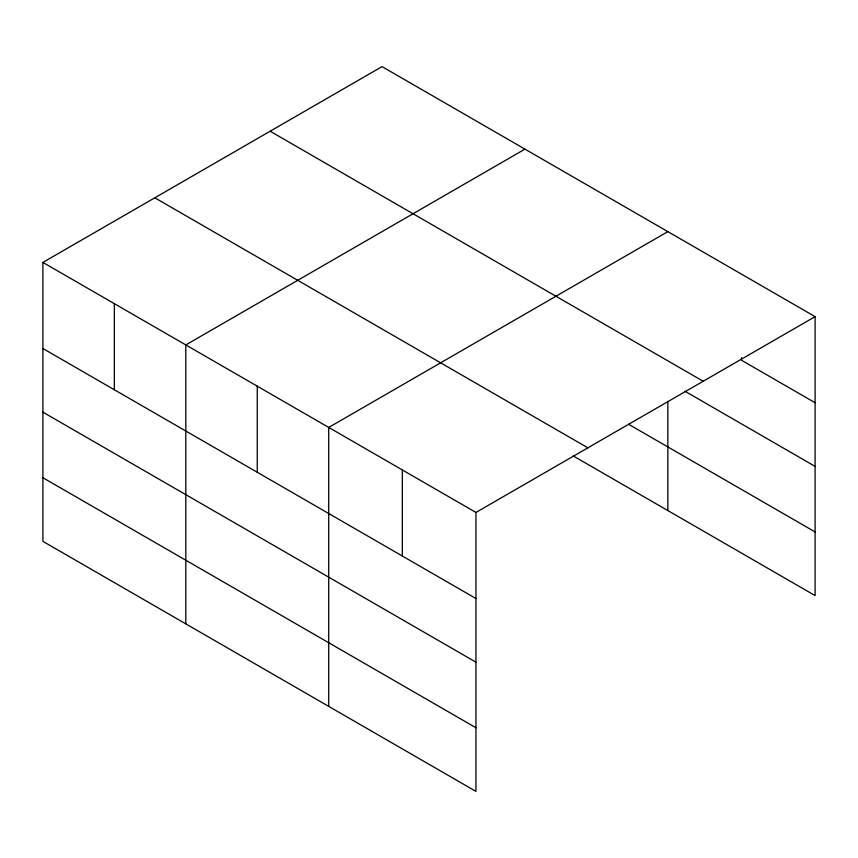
<?xml version="1.0" encoding="UTF-8"?>
<svg xmlns="http://www.w3.org/2000/svg" width="858" height="858" viewBox="0 0 858 858"><rect width="100%" height="100%" fill="white"/><g stroke="black" fill="none" stroke-linecap="round" stroke-linejoin="round"><path stroke-width="1.29" d="M42.9 262.419L475.954 512.441L475.954 791.387L42.9 541.355L42.9 262.419L382.046 66.613L815.1 316.645L815.1 595.581L573.359 456.006M524.957 149.12L185.811 344.927L185.811 623.863M667.856 231.628L328.721 427.434L328.721 706.37M475.954 512.441L815.1 316.645M815.1 402.734L741.484 360.231L741.484 357.582M270.131 131.231L703.185 381.252M685.113 391.323L815.1 466.377M628.678 424.313L815.1 531.939M154.815 197.801L587.869 447.833M42.9 348.509L475.954 598.53M42.9 412.151L475.954 662.172M42.9 477.724L475.954 727.745M667.856 401.437L667.856 510.574M402.338 469.937L402.338 556.027M257.261 386.186L257.261 472.275M114.35 303.678L114.35 389.768"/></g></svg>
